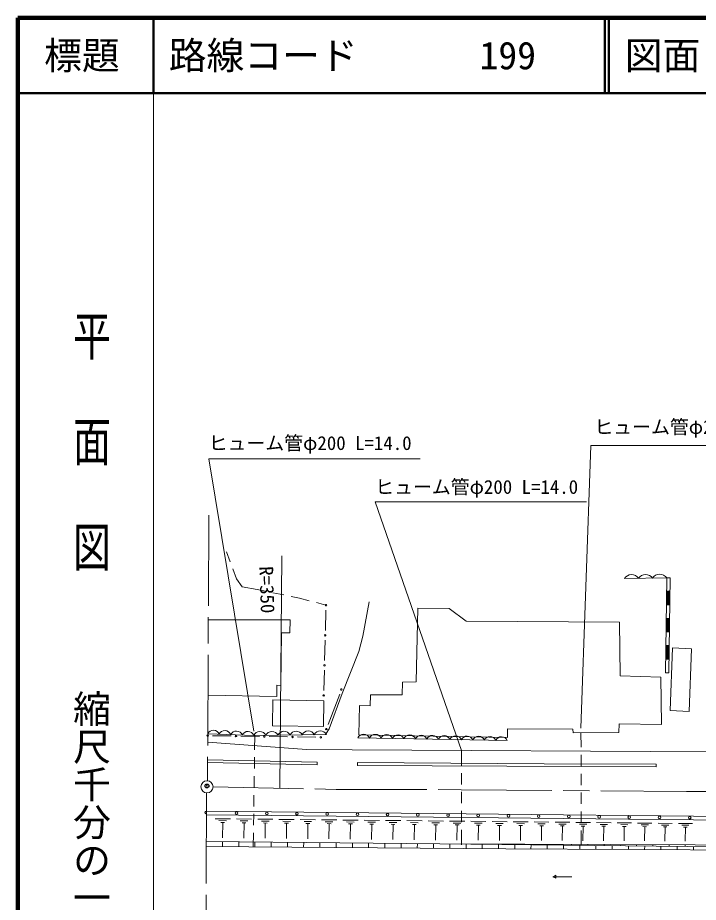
# Model space of a CAD drawing. Units: millimetres, scale not verified. Extents: x 40000 to 680000, y 20000 to 380000.
# Drawn here: x 40000 to 130110, y 262875 to 380000 of the extents above; entities that cross this region are included whole.
import ezdxf
from ezdxf.enums import TextEntityAlignment as Align

# ---------------------------------------------------------------- set-up
doc = ezdxf.new("R2010")
doc.units = ezdxf.units.MM
doc.header["$LTSCALE"] = 1000
doc.header["$PDMODE"] = 32
doc.header["$PDSIZE"] = 500
doc.linetypes.add('CHAIN', pattern=[18.5, 12, -1.5, 3.5, -1.5])
for name, color, linetype, lineweight in [('M-BGD', 7, 'Continuous', 13), ('M-BMK', 2, 'CHAIN', 13), ('M-BMK-SRVR', 3, 'Continuous', 13), ('M-STR-HTXT', 7, 'Continuous', 13), ('M-TTL', 2, 'Continuous', 140), ('M-TTL-BAND', 7, 'Continuous', 13), ('M-TTL-LINE', 7, 'Continuous', 50)]:
    doc.layers.add(name, color=color, linetype=linetype, lineweight=lineweight)
doc.layers.add('M-OTRS', color=6, linetype='Continuous')
doc.layers.add('M-TTL-TXT', color=7, linetype='Continuous')
doc.styles.add('@ＭＳ ゴシック', font='')
doc.styles.add('ＭＳ ゴシック', font='')
doc.styles.get('@ＭＳ ゴシック').set_extended_font_data('@MS Gothic')
doc.styles.get('ＭＳ ゴシック').set_extended_font_data('MS Gothic')

msp = doc.modelspace()

# ---------------------------------------------------------------- linework, layer by layer
at = {"layer": 'M-BGD'}
for p, q in [((67636, 309283), (68127, 307958)), ((68474, 307021), (68965, 305696)), ((125932, 305820), (120318, 305745)), ((125775, 293268), (125932, 305820)), ((125932, 305820), (126382, 305814)), ((126225, 293263), (126382, 305814)), ((68965, 305696), (69718, 304655)), ((69718, 304655), (71687, 304287)), ((71687, 304287), (72789, 304065)), ((73769, 303867), (75239, 303570)), ((76219, 303373), (77321, 303150)), ((126360, 304062), (125910, 304068)), ((125978, 302267), (126000, 304066)), ((126068, 302265), (126090, 304065)), ((126158, 302264), (126180, 304064)), ((126248, 302263), (126270, 304063)), ((77321, 303150), (78586, 302812)), ((79552, 302553), (80817, 302214)), ((125888, 302268), (126338, 302262)), ((80734, 298881), (80801, 301564)), ((126315, 300462), (125865, 300468)), ((125933, 298667), (125955, 300467)), ((126023, 298666), (126045, 300466)), ((126113, 298665), (126135, 300465)), ((126203, 298664), (126225, 300463)), ((80633, 294898), (80701, 297581)), ((125843, 298668), (126293, 298662)), ((126270, 296863), (125820, 296868)), ((125887, 295067), (125910, 296867)), ((125977, 295066), (126000, 296866)), ((126067, 295065), (126090, 296865)), ((126157, 295064), (126180, 296864)), ((125797, 295068), (126247, 295063)), ((80533, 290914), (80601, 293598)), ((125775, 293268), (126225, 293263)), ((81092, 286413), (82628, 290444)), ((65809, 284933), (68253, 284896)), ((69552, 284876), (71996, 284839)), ((71396, 284971), (71368, 283073)), ((73295, 284820), (75738, 284782)), ((77038, 284763), (79481, 284726)), ((104819, 284287), (85053, 284655)), ((114576, 285326), (114582, 283403)), ((98749, 282972), (98747, 280988)), ((114585, 282403), (114590, 280904)), ((71353, 282073), (71331, 280573)), ((98746, 279988), (98745, 278488)), ((71317, 279574), (71294, 278074)), ((114593, 279904), (114598, 278404)), ((71280, 277074), (71258, 275574)), ((98744, 277488), (98742, 275988)), ((114601, 277404), (114605, 275904)), ((71243, 274574), (71221, 273074)), ((98741, 274988), (98740, 273488)), ((114608, 274904), (114613, 273404)), ((66145, 273945), (68160, 273925)), ((66646, 273688), (67653, 273678)), ((66895, 273434), (67399, 273429)), ((67147, 273431), (67126, 271417)), ((68959, 273916), (70975, 273896)), ((69460, 273659), (70468, 273649)), ((69710, 273405), (70214, 273400)), ((69962, 273402), (69941, 271386)), ((71774, 273888), (73791, 273867)), ((72276, 273630), (73284, 273620)), ((72525, 273376), (73030, 273370)), ((72777, 273373), (72757, 271356)), ((74590, 273859), (76609, 273838)), ((75092, 273601), (76102, 273591)), ((75342, 273346), (75847, 273341)), ((75594, 273344), (75574, 271326)), ((77408, 273830), (79428, 273809)), ((77910, 273572), (78920, 273562)), ((78160, 273317), (78665, 273312)), ((78413, 273315), (78392, 271295)), ((80227, 273801), (82248, 273780)), ((80730, 273543), (81740, 273533)), ((80980, 273288), (81485, 273283)), ((81232, 273286), (81211, 271265)), ((83047, 273772), (85069, 273752)), ((83550, 273514), (84561, 273504)), ((83800, 273259), (84306, 273254)), ((84053, 273256), (84032, 271234)), ((85868, 273743), (87892, 273723)), ((86372, 273485), (87383, 273475)), ((86622, 273230), (87128, 273225)), ((86875, 273227), (86854, 271204)), ((88691, 273715), (90715, 273694)), ((89194, 273456), (90207, 273446)), ((89445, 273201), (89951, 273195)), ((89698, 273198), (89677, 271174)), ((91515, 273686), (93540, 273665)), ((92018, 273427), (93031, 273417)), ((92269, 273171), (92776, 273166)), ((92522, 273169), (92502, 271143)), ((94340, 273657), (96367, 273636)), ((94844, 273398), (95857, 273388)), ((95095, 273142), (95601, 273137)), ((95348, 273140), (95327, 271113)), ((97172, 273628), (99188, 273607)), ((97673, 273371), (98681, 273360)), ((97923, 273116), (98427, 273111)), ((98175, 273113), (98154, 271097)), ((99995, 273599), (101997, 273578)), ((100493, 273343), (101494, 273333)), ((100740, 273091), (101241, 273086)), ((100991, 273088), (100970, 271086)), ((102804, 273570), (104792, 273550)), ((103298, 273317), (104292, 273306)), ((103544, 273065), (104041, 273060)), ((103793, 273063), (103772, 271075)), ((105599, 273542), (107573, 273521)), ((106090, 273290), (107077, 273280)), ((106334, 273040), (106828, 273035)), ((106581, 273038), (106561, 271063)), ((108380, 273513), (110341, 273493)), ((108868, 273263), (109848, 273253)), ((109110, 273015), (109600, 273010)), ((109355, 273013), (109335, 271052)), ((111147, 273485), (113094, 273465)), ((111632, 273236), (112605, 273226)), ((111872, 272991), (112359, 272986)), ((112116, 272988), (112096, 271041)), ((113901, 273457), (115834, 273437)), ((114382, 273210), (115349, 273200)), ((114621, 272966), (115104, 272961)), ((114863, 272963), (114843, 271030)), ((116641, 273429), (118561, 273409)), ((117119, 273184), (118079, 273174)), ((117356, 272941), (117836, 272936)), ((117596, 272939), (117577, 271019)), ((119368, 273401), (121274, 273381)), ((119842, 273157), (120795, 273148)), ((120078, 272917), (120554, 272912)), ((120316, 272914), (120297, 271008)), ((122081, 273373), (123974, 273354)), ((122552, 273131), (123498, 273122)), ((124780, 273345), (126660, 273326)), ((125248, 273106), (126188, 273096)), ((127467, 273318), (129333, 273299)), ((127931, 273080), (128864, 273070)), ((71206, 272074), (71178, 270177)), ((98739, 272488), (98737, 270504)), ((114616, 272404), (114622, 270481)), ((122786, 272892), (123259, 272888)), ((123022, 272890), (123003, 270997)), ((125480, 272868), (125950, 272863)), ((125715, 272866), (125696, 270986)), ((128162, 272844), (128628, 272839)), ((128395, 272842), (128376, 270975)), ((67114, 270917), (67107, 270254)), ((69264, 270894), (69257, 270238)), ((71414, 270870), (71407, 270222)), ((73564, 270847), (73557, 270206)), ((75714, 270824), (75707, 270190)), ((77863, 270801), (77857, 270174)), ((80013, 270778), (80007, 270158)), ((82163, 270755), (82157, 270142)), ((84313, 270731), (84307, 270126)), ((86463, 270708), (86457, 270110)), ((88613, 270685), (88606, 270094)), ((90763, 270662), (90756, 270078)), ((92913, 270639), (92906, 270062)), ((95062, 270616), (95056, 270046)), ((95887, 270607), (196588, 269522)), ((96137, 270606), (96137, 270604)), ((97212, 270592), (97206, 270030)), ((98287, 270597), (98287, 270581)), ((99362, 270569), (99356, 270014)), ((100437, 270588), (100437, 270558)), ((102587, 270580), (102587, 270534)), ((104738, 270571), (104737, 270511)), ((106888, 270562), (106887, 270488)), ((101512, 270546), (101506, 269998)), ((103662, 270523), (103656, 269982)), ((105812, 270500), (105806, 269967)), ((107962, 270477), (107956, 269953)), ((109038, 270553), (109037, 270465)), ((110112, 270453), (110106, 269939)), ((111188, 270545), (111187, 270442)), ((112261, 270430), (112256, 269925)), ((113338, 270536), (113336, 270419)), ((114411, 270407), (114406, 269911)), ((115488, 270527), (115486, 270395)), ((116561, 270384), (116556, 269897)), ((117638, 270519), (117636, 270372)), ((118711, 270361), (118706, 269884)), ((119788, 270510), (119786, 270349)), ((120861, 270338), (120856, 269870)), ((121938, 270501), (121936, 270326)), ((123011, 270314), (123006, 269856)), ((124088, 270493), (124086, 270303)), ((125161, 270291), (125156, 269842)), ((126238, 270484), (126236, 270280)), ((127311, 270268), (127306, 269828)), ((128388, 270475), (128386, 270256)), ((129460, 270245), (129456, 269814)), ((110870, 266259), (111245, 266447)), ((113370, 266259), (110870, 266259)), ((111245, 266072), (110870, 266259)), ((111245, 266447), (111245, 266072))]:
    msp.add_line(p, q, dxfattribs=at)
for points in [[(86516, 302670), (85715, 298120), (85146, 296063), (82976, 290507), (81237, 285834), (80747, 285086)], [(65232, 300296), (76070, 300272), (76048, 298564), (74906, 298532), (74830, 291601), (74325, 291630), (74323, 290124), (65185, 290318)], [(80870, 285088), (71255, 284969), (65161, 285190)], [(162267, 282616), (142954, 282638), (131617, 282803), (84294, 283046), (78249, 283107), (65155, 284067)], [(65144, 281722), (79651, 281417), (79643, 281062), (65143, 281367)], [(64974, 274457), (133736, 273754), (169958, 273578), (188829, 273527), (225448, 273524)], [(64979, 274932), (133740, 274229), (169959, 274052), (188829, 274002), (225448, 273999)], [(64964, 270940), (95887, 270607), (129713, 270470), (164958, 270451), (228467, 270156)], [(228530, 269445), (205804, 269466), (153213, 269783), (137187, 269764), (104617, 269975), (64962, 270270)]]:
    msp.add_lwpolyline(points, dxfattribs=at)
for points in [[(85166, 285059), (85243, 288923), (86652, 288891), (86695, 290332), (90911, 290353), (90965, 292029), (92737, 292082), (92959, 301824), (97111, 301760), (99363, 300116), (119677, 299961), (119777, 292860), (125156, 292700), (125252, 286404), (119633, 286484), (119600, 285379), (113564, 285315), (113516, 285811), (104846, 285843), (104862, 284674)], [(129225, 296449), (128908, 288153), (126379, 288250), (126697, 296546)], [(73771, 289670), (80528, 289556), (80470, 286130), (73714, 286244)], [(84978, 281365), (109697, 281207), (124533, 281179), (124531, 280795), (84976, 280981)]]:
    msp.add_lwpolyline(points, close=True, dxfattribs=at)
for centre, radius in [((80817, 302214), 100), ((80717, 298231), 100), ((80617, 294248), 100), ((82860, 291052), 100), ((80517, 290265), 100), ((80860, 285805), 100), ((65159, 284943), 100), ((68902, 284886), 100), ((72645, 284829), 100), ((76388, 284773), 100), ((80131, 284716), 100), ((68977, 274691), 175), ((72977, 274650), 175), ((76976, 274609), 175), ((80976, 274568), 175), ((84976, 274527), 175), ((88976, 274487), 175), ((92975, 274446), 175), ((96975, 274405), 175), ((100975, 274364), 175), ((104975, 274323), 175), ((108975, 274282), 175), ((112974, 274241), 175), ((116974, 274200), 175), ((120974, 274159), 175), ((124974, 274118), 175), ((128974, 274077), 175)]:
    msp.add_circle(centre, radius, dxfattribs=at)
for centre, radius, start, end in [((121262, 305132), 1126, 34.534, 146.99089), ((123133, 305157), 1126, 34.534, 146.99089), ((125005, 305182), 1126, 34.534, 146.99089), ((65910, 284832), 831, 21.40038, 154.45058), ((67434, 284776), 831, 21.40038, 154.45058), ((68957, 284721), 831, 21.40038, 154.45058), ((70481, 284666), 831, 21.40038, 154.45058), ((72061, 284587), 892, 26.77985, 154.63001), ((73663, 284607), 892, 26.77985, 154.63001), ((75266, 284626), 892, 26.77985, 154.63001), ((76868, 284646), 892, 26.77985, 154.63001), ((78471, 284666), 892, 26.77985, 154.63001), ((80074, 284686), 892, 26.77985, 154.63001), ((85807, 284313), 828, 22.27891, 155.59153), ((87327, 284284), 828, 22.27891, 155.59153), ((88848, 284256), 828, 22.27891, 155.59153), ((90368, 284228), 828, 22.27891, 155.59153), ((91889, 284200), 828, 22.27891, 155.59153), ((93409, 284171), 828, 22.27891, 155.59153), ((94930, 284143), 828, 22.27891, 155.59153), ((96450, 284115), 828, 22.27891, 155.59153), ((97971, 284087), 828, 22.27891, 155.59153), ((99491, 284058), 828, 22.27891, 155.59153), ((101012, 284030), 828, 22.27891, 155.59153), ((102532, 284002), 828, 22.27891, 155.59153), ((104052, 283973), 828, 22.27891, 155.59153), ((64977, 274745), 188, 89.41383, 269.41383)]:
    msp.add_arc(centre, radius, start, end, dxfattribs=at)
at = {"layer": 'M-BMK'}
for p, q in [((65297, 314129), (65131, 278968)), ((64982, 277375), (64868, 236781))]:
    msp.add_line(p, q, dxfattribs=at)
msp.add_lwpolyline([(65862, 278171), (82169, 277823), (98727, 277784), (128557, 277549), (164397, 277662)], dxfattribs=at)
at = {"layer": 'M-BMK-SRVR'}
msp.add_line((74966, 308751), (74722, 277982), dxfattribs=at)
msp.add_circle((65062, 278171), 800, dxfattribs=at)
at = {"layer": 'M-OTRS'}
msp.add_point((65060, 278282), dxfattribs=at)
at = {"layer": 'M-STR-HTXT'}
for points in [[(114557, 285951), (115881, 323372), (143846, 323372)], [(71248, 285543), (65315, 321589), (93279, 321589)], [(98749, 282972), (87335, 315915), (115300, 315915)]]:
    msp.add_lwpolyline(points, dxfattribs=at)
at = {"layer": 'M-TTL'}
for p, q in [((40000, 380000), (40000, 20000)), ((680000, 380000), (40000, 380000))]:
    msp.add_line(p, q, dxfattribs=at)
at = {"layer": 'M-TTL-BAND'}
msp.add_line((58000, 370000), (58000, 20000), dxfattribs=at)
at = {"layer": 'M-TTL-LINE'}
for p, q in [((58000, 380000), (58000, 370000)), ((117750, 380000), (117750, 370000)), ((118250, 380000), (118250, 370000)), ((40000, 370000), (680000, 370000))]:
    msp.add_line(p, q, dxfattribs=at)

# ---------------------------------------------------------------- texts
at = {"layer": 'M-BMK-SRVR', "style": 'ＭＳ ゴシック'}
msp.add_text('R=350', height=1833, rotation=272.172, dxfattribs=at).set_placement((72895, 307371), align=Align.MIDDLE_LEFT)
at = {"layer": 'M-STR-HTXT', "style": 'ＭＳ ゴシック'}
for s, p in [('ヒューム管φ200 L=13.0', (129783, 325814)), ('ヒューム管φ200 L=14.0', (78717, 323679)), ('ヒューム管φ200 L=14.0', (100765, 317870))]:
    msp.add_text(s, height=1833, dxfattribs=at).set_placement(p, align=Align.MIDDLE_CENTER)
at = {"layer": 'M-TTL-BAND', "style": '@ＭＳ ゴシック', "width": 1.4}
msp.add_text('平  面  図', height=3666, rotation=270, dxfattribs=at).set_placement((49777, 306475), align=Align.MIDDLE_RIGHT)
at = {"layer": 'M-TTL-BAND', "style": '@ＭＳ ゴシック'}
msp.add_text('縮尺千分の一', height=3666, rotation=270, dxfattribs=at).set_placement((49777, 261030), align=Align.MIDDLE_RIGHT)
at = {"layer": 'M-TTL-TXT', "style": 'ＭＳ ゴシック'}
msp.add_text('標題', height=3666, dxfattribs=at).set_placement((48500, 375000), align=Align.MIDDLE_CENTER)
for s, p in [('路線コード', (60000, 375000)), ('199', (101142, 375000)), ('図面コード', (120380, 375000))]:
    msp.add_text(s, height=3666, dxfattribs=at).set_placement(p, align=Align.MIDDLE_LEFT)

doc.saveas('drawing.dxf')
